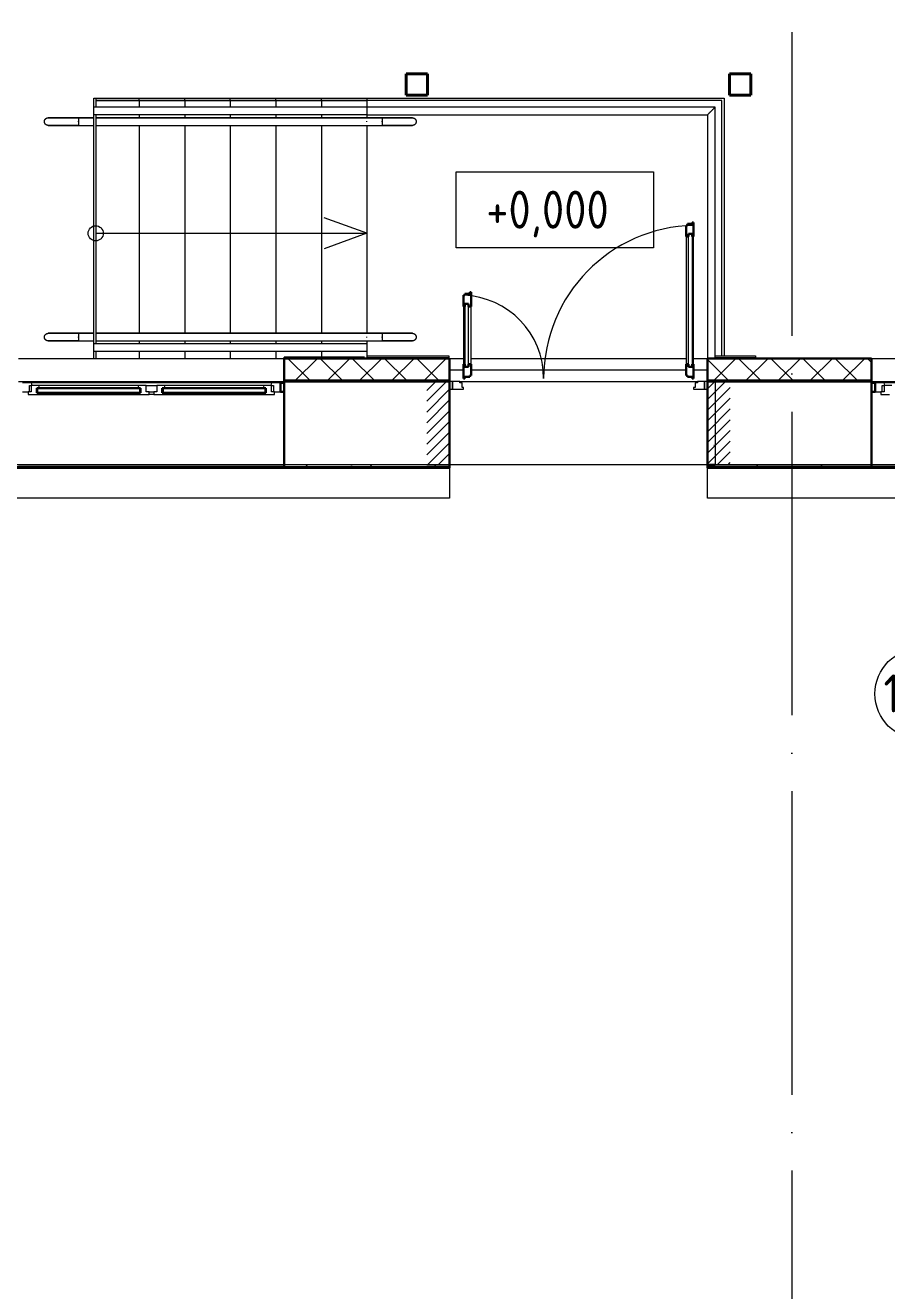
# Model space of a CAD drawing. Header units: millimetres. Extents: x -88595 to 880822, y -1054509 to -148035.
# Drawn here: x 154212 to 159889, y -241293 to -232955 of the extents above; entities that cross this region are included whole.
import ezdxf

# ---------------------------------------------------------------- set-up
doc = ezdxf.new("R2010")
doc.units = ezdxf.units.MM
doc.linetypes.add('ADSK_Линия сетки', pattern=[25, 20, -2.5, 0, -2.5])
doc.linetypes.add('ADSK_Штриховая_ш2 п1_5', pattern=[4.5, 3, -1.5])
for name, color, linetype, lineweight in [('_ Окна', 7, 'Continuous', 30), ('Аннотация', 7, 'Continuous', 20), ('Двери', 7, 'Continuous', 9), ('Лестницы', 7, 'Continuous', 9), ('Марки помещений', 7, 'Continuous', 20), ('Несущие колонны', 7, 'Continuous', 18), ('Оборудование', 7, 'Continuous', 18), ('Ограждение', 7, 'Continuous', 9), ('Окна', 7, 'Continuous', 9), ('Оси', 7, 'Continuous', 9), ('Отметки', 7, 'Continuous', 9), ('Стены внутренние', 7, 'Continuous', 18), ('Стены наружные', 7, 'Continuous', 18), ('Стены штриховка', 7, 'Continuous', 9), ('Узлы', 7, 'Continuous', 18)]:
    doc.layers.add(name, color=color, linetype=linetype, lineweight=lineweight)
doc.layers.add('Двери открывание', color=7, linetype='Continuous', lineweight=9, true_color=0xc0c0c0)
doc.styles.add('GOST Common_3', font='GOST_Common.ttf', dxfattribs={"width": 0.9, "height": 2.5})

# ---------------------------------------------------------------- blocks, each defined once
blk = doc.blocks.new('1 этаж')
at = {"layer": 'Двери', "lineweight": 18, "true_color": 0xff0000}
h = blk.add_hatch(dxfattribs=at)
h.set_pattern_fill('FP_2', color=1, style=0, pattern_type=2)
h.set_pattern_definition([(45, (193862.71, 692737.605), (-35.3553, 35.3553), [])])
h.paths.add_polyline_path([(194915, 692462.6), (194987.7, 692462.6), (194987.7, 693012.6), (194837.7, 693012.6), (194837.7, 692462.6)])
h.paths.add_polyline_path([(193137.7, 692462.6), (193137.7, 693012.6), (192987.7, 693012.6), (192987.7, 692462.6)])
at = {"layer": '_ Окна', "lineweight": 18}
for p, q in [((190382.2, 693002.6), (190322.7, 693002.6)), ((190322.7, 692944.6), (190360.7, 692944.6)), ((190380.7, 692944.6), (190360.7, 692944.6)), ((190360.7, 692944.6), (190360.7, 692927.6)), ((190368.7, 692944.6), (190368.7, 692985.6)), ((190368.7, 692985.6), (190380.7, 692985.6)), ((190380.7, 692985.6), (190380.7, 692944.6)), ((190431.2, 692985.6), (190380.7, 692985.6)), ((190386.7, 692985.6), (190382.2, 693002.6)), ((190417.7, 692936.6), (190417.7, 692968.6)), ((190417.7, 692968.6), (190435.7, 692968.6)), ((190435.7, 692936.6), (190417.7, 692936.6)), ((190435.7, 692968.6), (190431.2, 692985.6)), ((190433.3, 692927.6), (190435.7, 692936.6)), ((191087.3, 692985.6), (191082.7, 692968.6)), ((191082.7, 692968.6), (191100.7, 692968.6)), ((191100.7, 692936.6), (191082.7, 692936.6)), ((191082.7, 692936.6), (191085.1, 692927.6)), ((191137.7, 692985.6), (191087.3, 692985.6)), ((191100.7, 692968.6), (191100.7, 692936.6)), ((191137.7, 692944.6), (191137.7, 692985.6)), ((191157.7, 692944.6), (191137.7, 692944.6)), ((191157.7, 692927.6), (191157.7, 692944.6)), ((191207.7, 692944.6), (191187.7, 692944.6)), ((191187.7, 692944.6), (191187.7, 692927.6)), ((191207.7, 692985.6), (191207.7, 692944.6)), ((191258.2, 692985.6), (191207.7, 692985.6)), ((191244.7, 692936.6), (191244.7, 692968.6)), ((191244.7, 692968.6), (191262.7, 692968.6)), ((191262.7, 692936.6), (191244.7, 692936.6)), ((191262.7, 692968.6), (191258.2, 692985.6)), ((191260.3, 692927.6), (191262.7, 692936.6)), ((191914.3, 692985.6), (191909.7, 692968.6)), ((191909.7, 692968.6), (191927.7, 692968.6)), ((191927.7, 692936.6), (191909.7, 692936.6)), ((191909.7, 692936.6), (191912.1, 692927.6)), ((191964.7, 692985.6), (191914.3, 692985.6)), ((191927.7, 692968.6), (191927.7, 692936.6)), ((191963.3, 693002.6), (191958.7, 692985.6)), ((192022.7, 693002.6), (191963.3, 693002.6)), ((191964.7, 692944.6), (191964.7, 692985.6)), ((191964.7, 692985.6), (191976.7, 692985.6)), ((191984.7, 692944.6), (191964.7, 692944.6)), ((191976.7, 692985.6), (191976.7, 692944.6)), ((191984.7, 692927.6), (191984.7, 692944.6)), ((191984.7, 692944.6), (192022.7, 692944.6)), ((192022.7, 692944.6), (192022.7, 693002.6)), ((196002.2, 693002.6), (195942.7, 693002.6)), ((195942.7, 693002.6), (195942.7, 692944.6)), ((195942.7, 692944.6), (195980.7, 692944.6)), ((196000.7, 692944.6), (195980.7, 692944.6)), ((195980.7, 692944.6), (195980.7, 692927.6)), ((195988.7, 692944.6), (195988.7, 692985.6)), ((195988.7, 692985.6), (196000.7, 692985.6)), ((196000.7, 692985.6), (196000.7, 692944.6)), ((196051.2, 692985.6), (196000.7, 692985.6)), ((196006.7, 692985.6), (196002.2, 693002.6)), ((190360.7, 692927.6), (190416.7, 692927.6)), ((190416.7, 692927.6), (190417.7, 692928.6)), ((190417.7, 692928.6), (190418.7, 692927.6)), ((190418.7, 692927.6), (190433.3, 692927.6)), ((191085.1, 692927.6), (191099.7, 692927.6)), ((191099.7, 692927.6), (191100.7, 692928.6)), ((191100.7, 692928.6), (191101.7, 692927.6)), ((191101.7, 692927.6), (191157.7, 692927.6)), ((191187.7, 692927.6), (191243.7, 692927.6)), ((191243.7, 692927.6), (191244.7, 692928.6)), ((191244.7, 692928.6), (191245.7, 692927.6)), ((191245.7, 692927.6), (191260.3, 692927.6)), ((191912.1, 692927.6), (191926.7, 692927.6)), ((191926.7, 692927.6), (191927.7, 692928.6)), ((191927.7, 692928.6), (191928.7, 692927.6)), ((191928.7, 692927.6), (191984.7, 692927.6)), ((195980.7, 692927.6), (196036.7, 692927.6))]:
    blk.add_line(p, q, dxfattribs=at)
at = {"layer": '_ Окна'}
for p, q in [((190420.7, 692968.6), (190417.7, 692968.6)), ((190417.7, 692968.6), (190417.7, 692936.6)), ((190417.7, 692936.6), (190420.7, 692936.6)), ((191097.7, 692968.6), (190420.7, 692968.6)), ((190420.7, 692968.6), (190420.7, 692936.6)), ((190420.7, 692936.6), (190420.7, 692968.6)), ((190420.7, 692936.6), (191097.7, 692936.6)), ((191097.7, 692936.6), (191097.7, 692968.6)), ((191097.7, 692968.6), (191097.7, 692936.6)), ((191100.7, 692968.6), (191097.7, 692968.6)), ((191097.7, 692936.6), (191100.7, 692936.6)), ((191100.7, 692936.6), (191100.7, 692968.6)), ((191247.7, 692968.6), (191244.7, 692968.6)), ((191244.7, 692968.6), (191244.7, 692936.6)), ((191244.7, 692936.6), (191247.7, 692936.6)), ((191924.7, 692968.6), (191247.7, 692968.6)), ((191247.7, 692968.6), (191247.7, 692936.6)), ((191247.7, 692936.6), (191247.7, 692968.6)), ((191247.7, 692936.6), (191924.7, 692936.6)), ((191924.7, 692936.6), (191924.7, 692968.6)), ((191924.7, 692968.6), (191924.7, 692936.6)), ((191927.7, 692968.6), (191924.7, 692968.6)), ((191924.7, 692936.6), (191927.7, 692936.6)), ((191927.7, 692936.6), (191927.7, 692968.6)), ((192047.7, 693002.6), (192022.7, 693002.6)), ((192022.7, 693002.6), (192022.7, 692944.6)), ((192022.7, 692944.6), (192047.7, 692944.6)), ((195942.7, 693002.6), (195917.7, 693002.6)), ((195917.7, 692944.6), (195942.7, 692944.6)), ((195942.7, 692944.6), (195942.7, 693002.6))]:
    blk.add_line(p, q, dxfattribs=at)
at = {"layer": 'Аннотация', "lineweight": 20}
for p, q in [((193180.6, 693892.7), (193180.6, 694392.7)), ((193180.6, 694392.7), (194480.6, 694392.7)), ((194480.6, 694392.7), (194480.6, 693892.7)), ((192592.7, 693988.6), (192310.8, 694091.2)), ((192592.7, 693988.6), (192310.8, 693886)), ((194480.6, 693892.7), (193180.6, 693892.7))]:
    blk.add_line(p, q, dxfattribs=at)
blk.add_circle((190805.7, 693988.6), 50, dxfattribs=at)
at = {"layer": 'Двери', "lineweight": 30}
for p, q in [((194704.7, 694040.6), (194695.7, 694040.6)), ((194695.7, 694040.6), (194695.7, 693966.6)), ((194736.7, 694050.6), (194704.7, 694050.6)), ((194704.7, 694050.6), (194704.7, 694040.6)), ((194745.7, 694060.6), (194736.7, 694060.6)), ((194736.7, 694060.6), (194736.7, 694050.6)), ((194745.7, 693966.6), (194745.7, 694060.6)), ((194695.7, 693966.6), (194712.7, 693966.6)), ((194712.7, 693966.6), (194712.7, 693984.6)), ((194712.7, 693984.6), (194736.7, 693984.6)), ((194736.7, 693984.6), (194736.7, 693966.6)), ((194736.7, 693966.6), (194745.7, 693966.6)), ((193279.7, 693600.6), (193270.7, 693600.6)), ((193270.7, 693600.6), (193270.7, 693590.6)), ((193279.7, 693506.6), (193279.7, 693600.6)), ((193238.7, 693580.6), (193229.7, 693580.6)), ((193229.7, 693580.6), (193229.7, 693506.6)), ((193270.7, 693590.6), (193238.7, 693590.6)), ((193238.7, 693590.6), (193238.7, 693580.6)), ((193238.7, 693524.6), (193238.7, 693506.6)), ((193262.7, 693524.6), (193238.7, 693524.6)), ((193262.7, 693506.6), (193262.7, 693524.6)), ((193238.7, 693506.6), (193229.7, 693506.6)), ((193279.7, 693506.6), (193262.7, 693506.6)), ((193229.7, 693126.6), (193229.7, 693032.6)), ((193238.7, 693126.6), (193229.7, 693126.6)), ((193238.7, 693108.6), (193238.7, 693126.6)), ((193262.7, 693108.6), (193238.7, 693108.6)), ((193262.7, 693126.6), (193262.7, 693108.6)), ((193279.7, 693126.6), (193262.7, 693126.6)), ((193279.7, 693052.6), (193279.7, 693126.6)), ((194695.7, 693126.6), (194695.7, 693052.6)), ((194695.7, 693126.6), (194712.7, 693126.6)), ((194712.7, 693126.6), (194712.7, 693108.6)), ((194712.7, 693108.6), (194736.7, 693108.6)), ((194736.7, 693126.6), (194745.7, 693126.6)), ((194736.7, 693108.6), (194736.7, 693126.6)), ((194745.7, 693032.6), (194745.7, 693126.6)), ((193229.7, 693032.6), (193238.7, 693032.6)), ((193238.7, 693032.6), (193238.7, 693042.6)), ((193238.7, 693042.6), (193270.7, 693042.6)), ((193270.7, 693042.6), (193270.7, 693052.6)), ((193270.7, 693052.6), (193279.7, 693052.6)), ((194695.7, 693052.6), (194704.7, 693052.6)), ((194704.7, 693052.6), (194704.7, 693042.6)), ((194704.7, 693042.6), (194736.7, 693042.6)), ((194736.7, 693042.6), (194736.7, 693032.6)), ((194736.7, 693032.6), (194745.7, 693032.6))]:
    blk.add_line(p, q, dxfattribs=at)
at = {"layer": 'Двери'}
for p, q in [((194695.7, 693966.6), (194695.7, 693126.6)), ((194712.7, 693108.6), (194712.7, 693984.6)), ((194712.7, 693984.6), (194736.7, 693984.6)), ((194736.7, 693984.6), (194736.7, 693108.6)), ((194745.7, 693126.6), (194745.7, 693966.6)), ((193238.7, 693524.6), (193238.7, 693108.6)), ((193262.7, 693524.6), (193238.7, 693524.6)), ((193262.7, 693108.6), (193262.7, 693524.6)), ((193229.7, 693506.6), (193229.7, 693126.6)), ((193279.7, 693126.6), (193279.7, 693506.6)), ((193238.7, 693108.6), (193262.7, 693108.6)), ((194736.7, 693108.6), (194712.7, 693108.6)), ((193137.7, 693012.6), (193137.7, 692962.6)), ((193157.7, 693012.6), (193137.7, 693012.6)), ((193137.7, 692962.6), (193157.7, 692962.6)), ((193157.7, 692962.6), (193157.7, 693012.6)), ((193204.7, 693012.6), (193157.7, 693012.6)), ((193157.7, 693012.6), (193157.7, 692962.6)), ((193157.7, 692962.6), (193229.7, 692962.6)), ((193204.7, 693003.6), (193204.7, 693012.6)), ((193219.7, 693003.6), (193204.7, 693003.6)), ((193219.7, 692971.6), (193219.7, 693003.6)), ((193229.7, 692971.6), (193219.7, 692971.6)), ((193229.7, 692962.6), (193229.7, 692971.6)), ((194755.7, 692971.6), (194745.7, 692971.6)), ((194745.7, 692971.6), (194745.7, 692962.6)), ((194745.7, 692962.6), (194817.7, 692962.6)), ((194770.7, 693003.6), (194755.7, 693003.6)), ((194755.7, 693003.6), (194755.7, 692971.6)), ((194770.7, 693012.6), (194770.7, 693003.6)), ((194817.7, 693012.6), (194770.7, 693012.6)), ((194837.7, 693012.6), (194817.7, 693012.6)), ((194817.7, 693012.6), (194817.7, 692962.6)), ((194817.7, 692962.6), (194817.7, 693012.6)), ((194817.7, 692962.6), (194837.7, 692962.6)), ((194837.7, 692962.6), (194837.7, 693012.6))]:
    blk.add_line(p, q, dxfattribs=at)
at = {"layer": 'Двери', "linetype": 'ADSK_Штриховая_ш2 п1_5'}
for p, q in [((193137.7, 693012.6), (192987.7, 693012.6)), ((193137.7, 692462.6), (193137.7, 693012.6)), ((194987.7, 693012.6), (194837.7, 693012.6)), ((194837.7, 693012.6), (194837.7, 692462.6)), ((192987.7, 692462.6), (193137.7, 692462.6)), ((194837.7, 692462.6), (194987.7, 692462.6))]:
    blk.add_line(p, q, dxfattribs=at)
at = {"layer": 'Двери открывание'}
for centre, radius, start, end in [((194765.7, 693032.6), 1008, 91.1369, 180), ((193209.7, 693032.6), 548, 0, 87.90845)]:
    blk.add_arc(centre, radius, start, end, dxfattribs=at)
at = {"layer": 'Лестницы'}
for p, q in [((190805.7, 694864.6), (191092.7, 694864.6)), ((191092.7, 694864.6), (191392.7, 694864.6)), ((191092.7, 694864.6), (191092.7, 694819.6)), ((191092.7, 694864.6), (191092.7, 694819.6)), ((191392.7, 694864.6), (191692.7, 694864.6)), ((191392.7, 694864.6), (191392.7, 694819.6)), ((191392.7, 694864.6), (191392.7, 694819.6)), ((191692.7, 694864.6), (191992.7, 694864.6)), ((191692.7, 694864.6), (191692.7, 694819.6)), ((191692.7, 694864.6), (191692.7, 694819.6)), ((191992.7, 694864.6), (192292.7, 694864.6)), ((191992.7, 694864.6), (191992.7, 694819.6)), ((191992.7, 694864.6), (191992.7, 694819.6)), ((192292.7, 694864.6), (192592.7, 694864.6)), ((192292.7, 694864.6), (192292.7, 694819.6)), ((192292.7, 694864.6), (192292.7, 694819.6)), ((194932.7, 694864.6), (192592.7, 694864.6)), ((192592.7, 694864.6), (192592.7, 694819.6)), ((192592.7, 694864.6), (192592.7, 694819.6)), ((194932.7, 693182.1), (194932.7, 694864.6)), ((191092.7, 694769.6), (191092.7, 694749.8)), ((191092.7, 694769.6), (191092.7, 694749.8)), ((191392.7, 694769.6), (191392.7, 694749.8)), ((191392.7, 694769.6), (191392.7, 694749.8)), ((191692.7, 694769.6), (191692.7, 694749.8)), ((191692.7, 694769.6), (191692.7, 694749.8)), ((191992.7, 694769.6), (191992.7, 694749.8)), ((191992.7, 694769.6), (191992.7, 694749.8)), ((192292.7, 694769.6), (192292.7, 694749.8)), ((192292.7, 694769.6), (192292.7, 694749.8)), ((192592.7, 694769.6), (192592.7, 694749.8)), ((192592.7, 694769.6), (192592.7, 694749.8)), ((191092.7, 694699.6), (191092.7, 693329.6)), ((191092.7, 694699.6), (191092.7, 693329.6)), ((191392.7, 694699.6), (191392.7, 693329.6)), ((191392.7, 694699.6), (191392.7, 693329.6)), ((191692.7, 694699.6), (191692.7, 693329.6)), ((191692.7, 694699.6), (191692.7, 693329.6)), ((191992.7, 694699.6), (191992.7, 693329.6)), ((191992.7, 694699.6), (191992.7, 693329.6)), ((192292.7, 694699.6), (192292.7, 693329.6)), ((192292.7, 694699.6), (192292.7, 693329.6)), ((192592.7, 694699.6), (192592.7, 693329.6)), ((192592.7, 694699.6), (192592.7, 693329.6)), ((191092.7, 693279.6), (191092.7, 693259.6)), ((191092.7, 693279.6), (191092.7, 693259.6)), ((191392.7, 693279.6), (191392.7, 693259.6)), ((191392.7, 693279.6), (191392.7, 693259.6)), ((191692.7, 693279.6), (191692.7, 693259.6)), ((191692.7, 693279.6), (191692.7, 693259.6)), ((191992.7, 693279.6), (191992.7, 693259.6)), ((191992.7, 693279.6), (191992.7, 693259.6)), ((192292.7, 693279.6), (192292.7, 693259.6)), ((192292.7, 693279.6), (192292.7, 693259.6)), ((192592.7, 693279.6), (192592.7, 693259.6)), ((192592.7, 693279.6), (192592.7, 693259.6)), ((191092.7, 693209.6), (191092.7, 693164.6)), ((191092.7, 693209.6), (191092.7, 693164.6)), ((191392.7, 693209.6), (191392.7, 693164.6)), ((191392.7, 693209.6), (191392.7, 693164.6)), ((191692.7, 693209.6), (191692.7, 693164.6)), ((191692.7, 693209.6), (191692.7, 693164.6)), ((191992.7, 693209.6), (191992.7, 693164.6)), ((191992.7, 693209.6), (191992.7, 693164.6)), ((192292.7, 693209.6), (192292.7, 693169.6)), ((192292.7, 693209.6), (192292.7, 693169.6)), ((192592.7, 693209.6), (192592.7, 693182.1)), ((192592.7, 693209.6), (192592.7, 693182.1)), ((192592.7, 693167.1), (192592.7, 693164.6)), ((192592.7, 693167.1), (192592.7, 693164.6)), ((194932.7, 693164.4), (194932.7, 693167.1)), ((193137.7, 693088.6), (193229.7, 693088.6)), ((193279.7, 693088.6), (194695.7, 693088.6)), ((194745.7, 693088.6), (194837.7, 693088.6))]:
    blk.add_line(p, q, dxfattribs=at)
at = {"layer": 'Марки помещений'}
blk.add_circle((196240.9, 690954.3), 300, dxfattribs=at)
at = {"layer": 'Несущие колонны', "lineweight": 40}
for p, q in [((192852.7, 694899.6), (192852.7, 695039.6)), ((192852.7, 695039.6), (192992.7, 695039.6)), ((192992.7, 695039.6), (192852.7, 695039.6)), ((192852.7, 695039.6), (192852.7, 694899.6)), ((192992.7, 695039.6), (192992.7, 694899.6)), ((192992.7, 694899.6), (192992.7, 695039.6)), ((194982.7, 694899.6), (194982.7, 695039.6)), ((194982.7, 695039.6), (195122.7, 695039.6)), ((195122.7, 695039.6), (194982.7, 695039.6)), ((194982.7, 695039.6), (194982.7, 694899.6)), ((195122.7, 695039.6), (195122.7, 694899.6)), ((195122.7, 694899.6), (195122.7, 695039.6)), ((192992.7, 694899.6), (192852.7, 694899.6)), ((192852.7, 694899.6), (192992.7, 694899.6)), ((195122.7, 694899.6), (194982.7, 694899.6)), ((194982.7, 694899.6), (195122.7, 694899.6))]:
    blk.add_line(p, q, dxfattribs=at)
at = {"layer": 'Ограждение'}
for p, q in [((190792.7, 694769.6), (190792.7, 694819.6)), ((192592.7, 694819.6), (190792.7, 694819.6)), ((192592.7, 694769.6), (190792.7, 694769.6)), ((192592.7, 694819.6), (192592.7, 694769.6)), ((194887.7, 694819.6), (192592.7, 694819.6)), ((192592.7, 694796.9), (192592.7, 694792.3)), ((192592.7, 694769.6), (194837.7, 694769.6)), ((194837.7, 694769.6), (194837.7, 693164.6)), ((194887.7, 693164.6), (194887.7, 694819.6)), ((190792.7, 694749.6), (190692.7, 694749.6)), ((190692.7, 694749.6), (190692.7, 694699.6)), ((190692.7, 694749.6), (190792.7, 694749.6)), ((190692.7, 694726.9), (190692.7, 694722.3)), ((190692.7, 694724.6), (190692.7, 694726.9)), ((190692.7, 694722.3), (190692.7, 694724.6)), ((190692.7, 694699.6), (190792.7, 694699.6)), ((190692.7, 694699.6), (190792.7, 694699.6)), ((192599.3, 694749.6), (190805.7, 694749.6)), ((190805.7, 694749.6), (192592.7, 694749.6)), ((190805.7, 694699.6), (192599.3, 694699.6)), ((190805.7, 694699.6), (192592.7, 694699.6)), ((192592.7, 694749.6), (192692.7, 694749.6)), ((192592.7, 694699.6), (192692.7, 694699.6)), ((192692.7, 694749.6), (192599.3, 694749.6)), ((192599.3, 694699.6), (192692.7, 694699.6)), ((192692.7, 694749.6), (192692.7, 694699.6)), ((192692.7, 694722.3), (192692.7, 694726.9)), ((192692.7, 694726.9), (192692.7, 694724.6)), ((192692.7, 694724.6), (192692.7, 694722.3)), ((190792.7, 693329.6), (190692.7, 693329.6)), ((190692.7, 693329.6), (190692.7, 693279.6)), ((190692.7, 693329.6), (190792.7, 693329.6)), ((190692.7, 693306.9), (190692.7, 693302.3)), ((190692.7, 693304.6), (190692.7, 693306.9)), ((190692.7, 693302.3), (190692.7, 693304.6)), ((190692.7, 693279.6), (190792.7, 693279.6)), ((190692.7, 693279.6), (190792.7, 693279.6)), ((192599.3, 693329.6), (190805.7, 693329.6)), ((190805.7, 693329.6), (192592.7, 693329.6)), ((190805.7, 693279.6), (192599.3, 693279.6)), ((190805.7, 693279.6), (192592.7, 693279.6)), ((192592.7, 693329.6), (192692.7, 693329.6)), ((192592.7, 693279.6), (192692.7, 693279.6)), ((192692.7, 693329.6), (192599.3, 693329.6)), ((192599.3, 693279.6), (192692.7, 693279.6)), ((192692.7, 693329.6), (192692.7, 693279.6)), ((192692.7, 693302.3), (192692.7, 693306.9)), ((192692.7, 693306.9), (192692.7, 693304.6)), ((192692.7, 693304.6), (192692.7, 693302.3)), ((190792.7, 693209.6), (190792.7, 693259.6)), ((192592.7, 693259.6), (190792.7, 693259.6)), ((192592.7, 693209.6), (190792.7, 693209.6)), ((192592.7, 693259.6), (192592.7, 693209.6)), ((190297.7, 692462.6), (192047.7, 692462.6)), ((193137.7, 692442.6), (193137.7, 692242.6)), ((194837.7, 692242.6), (194837.7, 692442.6)), ((195917.7, 692462.6), (197667.7, 692462.6)), ((193137.7, 692242.6), (189607.7, 692242.6)), ((203567.7, 692242.6), (194837.7, 692242.6))]:
    blk.add_line(p, q, dxfattribs=at)
at = {"layer": 'Ограждение', "flags": 128}
for points in [[(190467.7, 694724.6), (190467.7, 694725.6), (190467.8, 694726.6), (190467.9, 694727.6), (190468, 694728.6), (190468.2, 694729.6), (190468.4, 694730.5), (190468.7, 694731.5), (190469, 694732.5), (190469.3, 694733.4), (190469.7, 694734.3), (190470.1, 694735.3), (190470.5, 694736.1), (190471, 694737), (190471.5, 694737.9), (190472.1, 694738.7), (190472.7, 694739.5), (190473.3, 694740.3), (190473.9, 694741.1), (190474.6, 694741.8), (190475.3, 694742.5), (190476, 694743.2), (190476.8, 694743.9), (190477.6, 694744.5), (190478.4, 694745.1), (190479.2, 694745.6), (190480.1, 694746.2), (190480.9, 694746.7), (190481.8, 694747.1), (190482.7, 694747.5), (190483.7, 694747.9), (190484.6, 694748.2), (190485.5, 694748.6), (190486.5, 694748.8), (190487.5, 694749.1), (190488.5, 694749.2), (190489.5, 694749.4), (190490.4, 694749.5), (190491.4, 694749.6), (190492.4, 694749.6), (190492.7, 694749.6)], [(190492.7, 694699.6), (190491.7, 694699.6), (190490.7, 694699.7), (190489.7, 694699.8), (190488.7, 694699.9), (190487.7, 694700.1), (190486.8, 694700.3), (190485.8, 694700.6), (190484.8, 694700.9), (190483.9, 694701.2), (190483, 694701.6), (190482.1, 694702), (190481.2, 694702.4), (190480.3, 694702.9), (190479.4, 694703.4), (190478.6, 694704), (190477.8, 694704.6), (190477, 694705.2), (190476.2, 694705.8), (190475.5, 694706.5), (190474.8, 694707.2), (190474.1, 694707.9), (190473.4, 694708.7), (190472.8, 694709.5), (190472.2, 694710.3), (190471.7, 694711.1), (190471.2, 694711.9), (190470.7, 694712.8), (190470.2, 694713.7), (190469.8, 694714.6), (190469.4, 694715.5), (190469.1, 694716.5), (190468.8, 694717.4), (190468.5, 694718.4), (190468.3, 694719.4), (190468.1, 694720.4), (190467.9, 694721.3), (190467.8, 694722.3), (190467.7, 694723.3), (190467.7, 694724.3), (190467.7, 694724.6)], [(190692.7, 694749.6), (190684.7, 694749.6), (190676.7, 694749.6), (190668.8, 694749.6), (190660.8, 694749.6), (190653, 694749.6), (190645.2, 694749.6), (190637.4, 694749.6), (190629.8, 694749.6), (190622.3, 694749.6), (190614.8, 694749.6), (190607.5, 694749.6), (190600.4, 694749.6), (190593.3, 694749.6), (190586.5, 694749.6), (190579.8, 694749.6), (190573.3, 694749.6), (190567, 694749.6), (190560.8, 694749.6), (190554.9, 694749.6), (190549.2, 694749.6), (190543.8, 694749.6), (190538.6, 694749.6), (190533.6, 694749.6), (190528.9, 694749.6), (190524.4, 694749.6), (190520.2, 694749.6), (190516.3, 694749.6), (190512.7, 694749.6), (190509.4, 694749.6), (190506.3, 694749.6), (190503.6, 694749.6), (190501.1, 694749.6), (190499, 694749.6), (190497.1, 694749.6), (190495.6, 694749.6), (190494.4, 694749.6), (190493.5, 694749.6), (190493, 694749.6), (190492.7, 694749.6), (190492.7, 694749.6)], [(190492.7, 694749.6), (190492.9, 694749.6), (190493.4, 694749.6), (190494.1, 694749.6), (190495.3, 694749.6), (190496.7, 694749.6), (190498.4, 694749.6), (190500.5, 694749.6), (190502.9, 694749.6), (190505.5, 694749.6), (190508.5, 694749.6), (190511.8, 694749.6), (190515.3, 694749.6), (190519.1, 694749.6), (190523.3, 694749.6), (190527.6, 694749.6), (190532.3, 694749.6), (190537.2, 694749.6), (190542.4, 694749.6), (190547.7, 694749.6), (190553.4, 694749.6), (190559.2, 694749.6), (190565.3, 694749.6), (190571.5, 694749.6), (190578, 694749.6), (190584.7, 694749.6), (190591.5, 694749.6), (190598.4, 694749.6), (190605.6, 694749.6), (190612.8, 694749.6), (190620.2, 694749.6), (190627.8, 694749.6), (190635.4, 694749.6), (190643.1, 694749.6), (190650.9, 694749.6), (190658.7, 694749.6), (190666.6, 694749.6), (190674.6, 694749.6), (190682.6, 694749.6), (190690.6, 694749.6), (190692.7, 694749.6)], [(190692.7, 694699.6), (190684.7, 694699.6), (190676.7, 694699.6), (190668.8, 694699.6), (190660.8, 694699.6), (190653, 694699.6), (190645.2, 694699.6), (190637.4, 694699.6), (190629.8, 694699.6), (190622.3, 694699.6), (190614.8, 694699.6), (190607.5, 694699.6), (190600.4, 694699.6), (190593.3, 694699.6), (190586.5, 694699.6), (190579.8, 694699.6), (190573.3, 694699.6), (190567, 694699.6), (190560.8, 694699.6), (190554.9, 694699.6), (190549.2, 694699.6), (190543.8, 694699.6), (190538.6, 694699.6), (190533.6, 694699.6), (190528.9, 694699.6), (190524.4, 694699.6), (190520.2, 694699.6), (190516.3, 694699.6), (190512.7, 694699.6), (190509.4, 694699.6), (190506.3, 694699.6), (190503.6, 694699.6), (190501.1, 694699.6), (190499, 694699.6), (190497.1, 694699.6), (190495.6, 694699.6), (190494.4, 694699.6), (190493.5, 694699.6), (190493, 694699.6), (190492.7, 694699.6), (190492.7, 694699.6)], [(190492.7, 694699.6), (190492.9, 694699.6), (190493.4, 694699.6), (190494.1, 694699.6), (190495.3, 694699.6), (190496.7, 694699.6), (190498.4, 694699.6), (190500.5, 694699.6), (190502.9, 694699.6), (190505.5, 694699.6), (190508.5, 694699.6), (190511.8, 694699.6), (190515.3, 694699.6), (190519.1, 694699.6), (190523.3, 694699.6), (190527.6, 694699.6), (190532.3, 694699.6), (190537.2, 694699.6), (190542.4, 694699.6), (190547.7, 694699.6), (190553.4, 694699.6), (190559.2, 694699.6), (190565.3, 694699.6), (190571.5, 694699.6), (190578, 694699.6), (190584.7, 694699.6), (190591.5, 694699.6), (190598.4, 694699.6), (190605.6, 694699.6), (190612.8, 694699.6), (190620.2, 694699.6), (190627.8, 694699.6), (190635.4, 694699.6), (190643.1, 694699.6), (190650.9, 694699.6), (190658.7, 694699.6), (190666.6, 694699.6), (190674.6, 694699.6), (190682.6, 694699.6), (190690.6, 694699.6), (190692.7, 694699.6)], [(192692.7, 694749.6), (192700.7, 694749.6), (192708.7, 694749.6), (192716.7, 694749.6), (192724.6, 694749.6), (192732.4, 694749.6), (192740.3, 694749.6), (192748, 694749.6), (192755.6, 694749.6), (192763.2, 694749.6), (192770.6, 694749.6), (192777.9, 694749.6), (192785.1, 694749.6), (192792.1, 694749.6), (192798.9, 694749.6), (192805.6, 694749.6), (192812.2, 694749.6), (192818.5, 694749.6), (192824.6, 694749.6), (192830.5, 694749.6), (192836.2, 694749.6), (192841.6, 694749.6), (192846.9, 694749.6), (192851.8, 694749.6), (192856.5, 694749.6), (192861, 694749.6), (192865.2, 694749.6), (192869.1, 694749.6), (192872.7, 694749.6), (192876.1, 694749.6), (192879.1, 694749.6), (192881.9, 694749.6), (192884.3, 694749.6), (192886.5, 694749.6), (192888.3, 694749.6), (192889.8, 694749.6), (192891, 694749.6), (192891.9, 694749.6), (192892.5, 694749.6), (192892.7, 694749.6), (192892.7, 694749.6)], [(192892.7, 694749.6), (192892.6, 694749.6), (192892.1, 694749.6), (192891.3, 694749.6), (192890.2, 694749.6), (192888.7, 694749.6), (192887, 694749.6), (192884.9, 694749.6), (192882.6, 694749.6), (192879.9, 694749.6), (192876.9, 694749.6), (192873.7, 694749.6), (192870.1, 694749.6), (192866.3, 694749.6), (192862.2, 694749.6), (192857.8, 694749.6), (192853.1, 694749.6), (192848.2, 694749.6), (192843.1, 694749.6), (192837.7, 694749.6), (192832.1, 694749.6), (192826.2, 694749.6), (192820.1, 694749.6), (192813.9, 694749.6), (192807.4, 694749.6), (192800.8, 694749.6), (192794, 694749.6), (192787, 694749.6), (192779.8, 694749.6), (192772.6, 694749.6), (192765.2, 694749.6), (192757.7, 694749.6), (192750.1, 694749.6), (192742.3, 694749.6), (192734.6, 694749.6), (192726.7, 694749.6), (192718.8, 694749.6), (192710.8, 694749.6), (192702.9, 694749.6), (192694.9, 694749.6), (192692.7, 694749.6)], [(192692.7, 694699.6), (192700.7, 694699.6), (192708.7, 694699.6), (192716.7, 694699.6), (192724.6, 694699.6), (192732.4, 694699.6), (192740.3, 694699.6), (192748, 694699.6), (192755.6, 694699.6), (192763.2, 694699.6), (192770.6, 694699.6), (192777.9, 694699.6), (192785.1, 694699.6), (192792.1, 694699.6), (192798.9, 694699.6), (192805.6, 694699.6), (192812.2, 694699.6), (192818.5, 694699.6), (192824.6, 694699.6), (192830.5, 694699.6), (192836.2, 694699.6), (192841.6, 694699.6), (192846.9, 694699.6), (192851.8, 694699.6), (192856.5, 694699.6), (192861, 694699.6), (192865.2, 694699.6), (192869.1, 694699.6), (192872.7, 694699.6), (192876.1, 694699.6), (192879.1, 694699.6), (192881.9, 694699.6), (192884.3, 694699.6), (192886.5, 694699.6), (192888.3, 694699.6), (192889.8, 694699.6), (192891, 694699.6), (192891.9, 694699.6), (192892.5, 694699.6), (192892.7, 694699.6), (192892.7, 694699.6)], [(192892.7, 694699.6), (192892.6, 694699.6), (192892.1, 694699.6), (192891.3, 694699.6), (192890.2, 694699.6), (192888.7, 694699.6), (192887, 694699.6), (192884.9, 694699.6), (192882.6, 694699.6), (192879.9, 694699.6), (192876.9, 694699.6), (192873.7, 694699.6), (192870.1, 694699.6), (192866.3, 694699.6), (192862.2, 694699.6), (192857.8, 694699.6), (192853.1, 694699.6), (192848.2, 694699.6), (192843.1, 694699.6), (192837.7, 694699.6), (192832.1, 694699.6), (192826.2, 694699.6), (192820.1, 694699.6), (192813.9, 694699.6), (192807.4, 694699.6), (192800.8, 694699.6), (192794, 694699.6), (192787, 694699.6), (192779.8, 694699.6), (192772.6, 694699.6), (192765.2, 694699.6), (192757.7, 694699.6), (192750.1, 694699.6), (192742.3, 694699.6), (192734.6, 694699.6), (192726.7, 694699.6), (192718.8, 694699.6), (192710.8, 694699.6), (192702.9, 694699.6), (192694.9, 694699.6), (192692.7, 694699.6)], [(192892.7, 694749.6), (192893.7, 694749.6), (192894.7, 694749.5), (192895.7, 694749.4), (192896.7, 694749.3), (192897.7, 694749.1), (192898.7, 694748.9), (192899.6, 694748.6), (192900.6, 694748.3), (192901.5, 694748), (192902.4, 694747.6), (192903.4, 694747.2), (192904.3, 694746.8), (192905.1, 694746.3), (192906, 694745.8), (192906.8, 694745.2), (192907.6, 694744.7), (192908.4, 694744), (192909.2, 694743.4), (192909.9, 694742.7), (192910.6, 694742), (192911.3, 694741.3), (192912, 694740.5), (192912.6, 694739.8), (192913.2, 694738.9), (192913.7, 694738.1), (192914.3, 694737.3), (192914.8, 694736.4), (192915.2, 694735.5), (192915.6, 694734.6), (192916, 694733.7), (192916.4, 694732.7), (192916.7, 694731.8), (192916.9, 694730.8), (192917.2, 694729.8), (192917.3, 694728.9), (192917.5, 694727.9), (192917.6, 694726.9), (192917.7, 694725.9), (192917.7, 694724.9), (192917.7, 694724.6)], [(192917.7, 694724.6), (192917.7, 694723.6), (192917.6, 694722.6), (192917.5, 694721.6), (192917.4, 694720.6), (192917.2, 694719.6), (192917, 694718.7), (192916.7, 694717.7), (192916.4, 694716.7), (192916.1, 694715.8), (192915.7, 694714.9), (192915.3, 694714), (192914.9, 694713.1), (192914.4, 694712.2), (192913.9, 694711.3), (192913.3, 694710.5), (192912.8, 694709.7), (192912.2, 694708.9), (192911.5, 694708.1), (192910.8, 694707.4), (192910.1, 694706.7), (192909.4, 694706), (192908.6, 694705.3), (192907.9, 694704.7), (192907, 694704.1), (192906.2, 694703.6), (192905.4, 694703), (192904.5, 694702.6), (192903.6, 694702.1), (192902.7, 694701.7), (192901.8, 694701.3), (192900.8, 694701), (192899.9, 694700.7), (192898.9, 694700.4), (192897.9, 694700.2), (192897, 694700), (192896, 694699.8), (192895, 694699.7), (192894, 694699.6), (192893, 694699.6), (192892.7, 694699.6)], [(190467.7, 693304.6), (190467.7, 693305.6), (190467.8, 693306.6), (190467.9, 693307.6), (190468, 693308.6), (190468.2, 693309.6), (190468.4, 693310.5), (190468.7, 693311.5), (190469, 693312.5), (190469.3, 693313.4), (190469.7, 693314.3), (190470.1, 693315.3), (190470.5, 693316.1), (190471, 693317), (190471.5, 693317.9), (190472.1, 693318.7), (190472.7, 693319.5), (190473.3, 693320.3), (190473.9, 693321.1), (190474.6, 693321.8), (190475.3, 693322.5), (190476, 693323.2), (190476.8, 693323.9), (190477.6, 693324.5), (190478.4, 693325.1), (190479.2, 693325.6), (190480.1, 693326.2), (190480.9, 693326.7), (190481.8, 693327.1), (190482.7, 693327.5), (190483.7, 693327.9), (190484.6, 693328.2), (190485.5, 693328.6), (190486.5, 693328.8), (190487.5, 693329.1), (190488.5, 693329.2), (190489.5, 693329.4), (190490.4, 693329.5), (190491.4, 693329.6), (190492.4, 693329.6), (190492.7, 693329.6)], [(190492.7, 693279.6), (190491.7, 693279.6), (190490.7, 693279.7), (190489.7, 693279.8), (190488.7, 693279.9), (190487.7, 693280.1), (190486.8, 693280.3), (190485.8, 693280.6), (190484.8, 693280.9), (190483.9, 693281.2), (190483, 693281.6), (190482.1, 693282), (190481.2, 693282.4), (190480.3, 693282.9), (190479.4, 693283.4), (190478.6, 693284), (190477.8, 693284.6), (190477, 693285.2), (190476.2, 693285.8), (190475.5, 693286.5), (190474.8, 693287.2), (190474.1, 693287.9), (190473.4, 693288.7), (190472.8, 693289.5), (190472.2, 693290.3), (190471.7, 693291.1), (190471.2, 693291.9), (190470.7, 693292.8), (190470.2, 693293.7), (190469.8, 693294.6), (190469.4, 693295.5), (190469.1, 693296.5), (190468.8, 693297.4), (190468.5, 693298.4), (190468.3, 693299.4), (190468.1, 693300.4), (190467.9, 693301.3), (190467.8, 693302.3), (190467.7, 693303.3), (190467.7, 693304.3), (190467.7, 693304.6)], [(190692.7, 693329.6), (190684.7, 693329.6), (190676.7, 693329.6), (190668.8, 693329.6), (190660.8, 693329.6), (190653, 693329.6), (190645.2, 693329.6), (190637.4, 693329.6), (190629.8, 693329.6), (190622.3, 693329.6), (190614.8, 693329.6), (190607.5, 693329.6), (190600.4, 693329.6), (190593.3, 693329.6), (190586.5, 693329.6), (190579.8, 693329.6), (190573.3, 693329.6), (190567, 693329.6), (190560.8, 693329.6), (190554.9, 693329.6), (190549.2, 693329.6), (190543.8, 693329.6), (190538.6, 693329.6), (190533.6, 693329.6), (190528.9, 693329.6), (190524.4, 693329.6), (190520.2, 693329.6), (190516.3, 693329.6), (190512.7, 693329.6), (190509.4, 693329.6), (190506.3, 693329.6), (190503.6, 693329.6), (190501.1, 693329.6), (190499, 693329.6), (190497.1, 693329.6), (190495.6, 693329.6), (190494.4, 693329.6), (190493.5, 693329.6), (190493, 693329.6), (190492.7, 693329.6), (190492.7, 693329.6)], [(190492.7, 693329.6), (190492.9, 693329.6), (190493.4, 693329.6), (190494.1, 693329.6), (190495.3, 693329.6), (190496.7, 693329.6), (190498.4, 693329.6), (190500.5, 693329.6), (190502.9, 693329.6), (190505.5, 693329.6), (190508.5, 693329.6), (190511.8, 693329.6), (190515.3, 693329.6), (190519.1, 693329.6), (190523.3, 693329.6), (190527.6, 693329.6), (190532.3, 693329.6), (190537.2, 693329.6), (190542.4, 693329.6), (190547.7, 693329.6), (190553.4, 693329.6), (190559.2, 693329.6), (190565.3, 693329.6), (190571.5, 693329.6), (190578, 693329.6), (190584.7, 693329.6), (190591.5, 693329.6), (190598.4, 693329.6), (190605.6, 693329.6), (190612.8, 693329.6), (190620.2, 693329.6), (190627.8, 693329.6), (190635.4, 693329.6), (190643.1, 693329.6), (190650.9, 693329.6), (190658.7, 693329.6), (190666.6, 693329.6), (190674.6, 693329.6), (190682.6, 693329.6), (190690.6, 693329.6), (190692.7, 693329.6)], [(190692.7, 693279.6), (190684.7, 693279.6), (190676.7, 693279.6), (190668.8, 693279.6), (190660.8, 693279.6), (190653, 693279.6), (190645.2, 693279.6), (190637.4, 693279.6), (190629.8, 693279.6), (190622.3, 693279.6), (190614.8, 693279.6), (190607.5, 693279.6), (190600.4, 693279.6), (190593.3, 693279.6), (190586.5, 693279.6), (190579.8, 693279.6), (190573.3, 693279.6), (190567, 693279.6), (190560.8, 693279.6), (190554.9, 693279.6), (190549.2, 693279.6), (190543.8, 693279.6), (190538.6, 693279.6), (190533.6, 693279.6), (190528.9, 693279.6), (190524.4, 693279.6), (190520.2, 693279.6), (190516.3, 693279.6), (190512.7, 693279.6), (190509.4, 693279.6), (190506.3, 693279.6), (190503.6, 693279.6), (190501.1, 693279.6), (190499, 693279.6), (190497.1, 693279.6), (190495.6, 693279.6), (190494.4, 693279.6), (190493.5, 693279.6), (190493, 693279.6), (190492.7, 693279.6), (190492.7, 693279.6)], [(190492.7, 693279.6), (190492.9, 693279.6), (190493.4, 693279.6), (190494.1, 693279.6), (190495.3, 693279.6), (190496.7, 693279.6), (190498.4, 693279.6), (190500.5, 693279.6), (190502.9, 693279.6), (190505.5, 693279.6), (190508.5, 693279.6), (190511.8, 693279.6), (190515.3, 693279.6), (190519.1, 693279.6), (190523.3, 693279.6), (190527.6, 693279.6), (190532.3, 693279.6), (190537.2, 693279.6), (190542.4, 693279.6), (190547.7, 693279.6), (190553.4, 693279.6), (190559.2, 693279.6), (190565.3, 693279.6), (190571.5, 693279.6), (190578, 693279.6), (190584.7, 693279.6), (190591.5, 693279.6), (190598.4, 693279.6), (190605.6, 693279.6), (190612.8, 693279.6), (190620.2, 693279.6), (190627.8, 693279.6), (190635.4, 693279.6), (190643.1, 693279.6), (190650.9, 693279.6), (190658.7, 693279.6), (190666.6, 693279.6), (190674.6, 693279.6), (190682.6, 693279.6), (190690.6, 693279.6), (190692.7, 693279.6)], [(192692.7, 693329.6), (192700.7, 693329.6), (192708.7, 693329.6), (192716.7, 693329.6), (192724.6, 693329.6), (192732.4, 693329.6), (192740.3, 693329.6), (192748, 693329.6), (192755.6, 693329.6), (192763.2, 693329.6), (192770.6, 693329.6), (192777.9, 693329.6), (192785.1, 693329.6), (192792.1, 693329.6), (192798.9, 693329.6), (192805.6, 693329.6), (192812.2, 693329.6), (192818.5, 693329.6), (192824.6, 693329.6), (192830.5, 693329.6), (192836.2, 693329.6), (192841.6, 693329.6), (192846.9, 693329.6), (192851.8, 693329.6), (192856.5, 693329.6), (192861, 693329.6), (192865.2, 693329.6), (192869.1, 693329.6), (192872.7, 693329.6), (192876.1, 693329.6), (192879.1, 693329.6), (192881.9, 693329.6), (192884.3, 693329.6), (192886.5, 693329.6), (192888.3, 693329.6), (192889.8, 693329.6), (192891, 693329.6), (192891.9, 693329.6), (192892.5, 693329.6), (192892.7, 693329.6), (192892.7, 693329.6)], [(192892.7, 693329.6), (192892.6, 693329.6), (192892.1, 693329.6), (192891.3, 693329.6), (192890.2, 693329.6), (192888.7, 693329.6), (192887, 693329.6), (192884.9, 693329.6), (192882.6, 693329.6), (192879.9, 693329.6), (192876.9, 693329.6), (192873.7, 693329.6), (192870.1, 693329.6), (192866.3, 693329.6), (192862.2, 693329.6), (192857.8, 693329.6), (192853.1, 693329.6), (192848.2, 693329.6), (192843.1, 693329.6), (192837.7, 693329.6), (192832.1, 693329.6), (192826.2, 693329.6), (192820.1, 693329.6), (192813.9, 693329.6), (192807.4, 693329.6), (192800.8, 693329.6), (192794, 693329.6), (192787, 693329.6), (192779.8, 693329.6), (192772.6, 693329.6), (192765.2, 693329.6), (192757.7, 693329.6), (192750.1, 693329.6), (192742.3, 693329.6), (192734.6, 693329.6), (192726.7, 693329.6), (192718.8, 693329.6), (192710.8, 693329.6), (192702.9, 693329.6), (192694.9, 693329.6), (192692.7, 693329.6)], [(192692.7, 693279.6), (192700.7, 693279.6), (192708.7, 693279.6), (192716.7, 693279.6), (192724.6, 693279.6), (192732.4, 693279.6), (192740.3, 693279.6), (192748, 693279.6), (192755.6, 693279.6), (192763.2, 693279.6), (192770.6, 693279.6), (192777.9, 693279.6), (192785.1, 693279.6), (192792.1, 693279.6), (192798.9, 693279.6), (192805.6, 693279.6), (192812.2, 693279.6), (192818.5, 693279.6), (192824.6, 693279.6), (192830.5, 693279.6), (192836.2, 693279.6), (192841.6, 693279.6), (192846.9, 693279.6), (192851.8, 693279.6), (192856.5, 693279.6), (192861, 693279.6), (192865.2, 693279.6), (192869.1, 693279.6), (192872.7, 693279.6), (192876.1, 693279.6), (192879.1, 693279.6), (192881.9, 693279.6), (192884.3, 693279.6), (192886.5, 693279.6), (192888.3, 693279.6), (192889.8, 693279.6), (192891, 693279.6), (192891.9, 693279.6), (192892.5, 693279.6), (192892.7, 693279.6), (192892.7, 693279.6)], [(192892.7, 693279.6), (192892.6, 693279.6), (192892.1, 693279.6), (192891.3, 693279.6), (192890.2, 693279.6), (192888.7, 693279.6), (192887, 693279.6), (192884.9, 693279.6), (192882.6, 693279.6), (192879.9, 693279.6), (192876.9, 693279.6), (192873.7, 693279.6), (192870.1, 693279.6), (192866.3, 693279.6), (192862.2, 693279.6), (192857.8, 693279.6), (192853.1, 693279.6), (192848.2, 693279.6), (192843.1, 693279.6), (192837.7, 693279.6), (192832.1, 693279.6), (192826.2, 693279.6), (192820.1, 693279.6), (192813.9, 693279.6), (192807.4, 693279.6), (192800.8, 693279.6), (192794, 693279.6), (192787, 693279.6), (192779.8, 693279.6), (192772.6, 693279.6), (192765.2, 693279.6), (192757.7, 693279.6), (192750.1, 693279.6), (192742.3, 693279.6), (192734.6, 693279.6), (192726.7, 693279.6), (192718.8, 693279.6), (192710.8, 693279.6), (192702.9, 693279.6), (192694.9, 693279.6), (192692.7, 693279.6)], [(192892.7, 693329.6), (192893.7, 693329.6), (192894.7, 693329.5), (192895.7, 693329.4), (192896.7, 693329.3), (192897.7, 693329.1), (192898.7, 693328.9), (192899.6, 693328.6), (192900.6, 693328.3), (192901.5, 693328), (192902.4, 693327.6), (192903.4, 693327.2), (192904.3, 693326.8), (192905.1, 693326.3), (192906, 693325.8), (192906.8, 693325.2), (192907.6, 693324.7), (192908.4, 693324), (192909.2, 693323.4), (192909.9, 693322.7), (192910.6, 693322), (192911.3, 693321.3), (192912, 693320.5), (192912.6, 693319.8), (192913.2, 693318.9), (192913.7, 693318.1), (192914.3, 693317.3), (192914.8, 693316.4), (192915.2, 693315.5), (192915.6, 693314.6), (192916, 693313.7), (192916.4, 693312.7), (192916.7, 693311.8), (192916.9, 693310.8), (192917.2, 693309.8), (192917.3, 693308.9), (192917.5, 693307.9), (192917.6, 693306.9), (192917.7, 693305.9), (192917.7, 693304.9), (192917.7, 693304.6)], [(192917.7, 693304.6), (192917.7, 693303.6), (192917.6, 693302.6), (192917.5, 693301.6), (192917.4, 693300.6), (192917.2, 693299.6), (192917, 693298.7), (192916.7, 693297.7), (192916.4, 693296.7), (192916.1, 693295.8), (192915.7, 693294.9), (192915.3, 693294), (192914.9, 693293.1), (192914.4, 693292.2), (192913.9, 693291.3), (192913.3, 693290.5), (192912.8, 693289.7), (192912.2, 693288.9), (192911.5, 693288.1), (192910.8, 693287.4), (192910.1, 693286.7), (192909.4, 693286), (192908.6, 693285.3), (192907.9, 693284.7), (192907, 693284.1), (192906.2, 693283.6), (192905.4, 693283), (192904.5, 693282.6), (192903.6, 693282.1), (192902.7, 693281.7), (192901.8, 693281.3), (192900.8, 693281), (192899.9, 693280.7), (192898.9, 693280.4), (192897.9, 693280.2), (192897, 693280), (192896, 693279.8), (192895, 693279.7), (192894, 693279.6), (192893, 693279.6), (192892.7, 693279.6)]]:
    blk.add_lwpolyline(points, dxfattribs=at)
at = {"layer": 'Ограждение'}
blk.add_open_spline([(194887.7, 694819.6), (194887.7, 694819.6), (194887.3, 694819.2), (194885.9, 694817.8), (194884.4, 694816.3), (194882.9, 694814.8), (194881.5, 694813.4), (194880, 694811.9), (194878, 694809.9), (194875.7, 694807.6), (194873.8, 694805.7), (194872.3, 694804.2), (194870.8, 694802.6), (194869.2, 694801.1), (194867.6, 694799.5), (194866, 694797.9), (194864.3, 694796.2), (194862.7, 694794.6), (194861.1, 694793), (194859.4, 694791.3), (194857.8, 694789.7), (194856.2, 694788.1), (194854.7, 694786.6), (194853.1, 694785), (194851.6, 694783.5), (194850.2, 694782.1), (194848.8, 694780.7), (194847, 694778.9), (194845.4, 694777.3), (194843.9, 694775.8), (194842.5, 694774.4), (194841, 694772.9), (194839.5, 694771.4), (194838.1, 694770), (194837.7, 694769.6), (194837.7, 694769.6)], degree=3, knots=[0, 0, 0, 0, 0.083333, 0.125, 0.166667, 0.208333, 0.229167, 0.25, 0.291667, 0.333333, 0.354167, 0.375, 0.395833, 0.416667, 0.4375, 0.458333, 0.479167, 0.5, 0.520833, 0.541667, 0.5625, 0.583333, 0.604167, 0.625, 0.645833, 0.666667, 0.6875, 0.708333, 0.75, 0.770833, 0.791667, 0.833333, 0.875, 0.916667, 1, 1, 1, 1], dxfattribs=at)
for points in [[(192592.7, 694722.6), (192592.7, 694723.2), (192592.7, 694724.6), (192592.7, 694726), (192592.7, 694726.6)], [(192592.7, 693302.6), (192592.7, 693303.2), (192592.7, 693304.6), (192592.7, 693306), (192592.7, 693306.6)]]:
    blk.add_open_spline(points, degree=3, dxfattribs=at)
at = {"layer": 'Окна'}
for p, q in [((191963.3, 693002.6), (190382.2, 693002.6)), ((191087.3, 692985.6), (190431.2, 692985.6)), ((191137.7, 692985.6), (191207.7, 692985.6)), ((191157.7, 692944.6), (191187.7, 692944.6)), ((191914.3, 692985.6), (191258.2, 692985.6)), ((197583.3, 693002.6), (196002.2, 693002.6)), ((190416.7, 692927.6), (190418.7, 692927.6)), ((190433.3, 692927.6), (191085.1, 692927.6)), ((191099.7, 692927.6), (191101.7, 692927.6)), ((191187.7, 692927.6), (191157.7, 692927.6)), ((191243.7, 692927.6), (191245.7, 692927.6)), ((191260.3, 692927.6), (191912.1, 692927.6)), ((191926.7, 692927.6), (191928.7, 692927.6))]:
    blk.add_line(p, q, dxfattribs=at)
at = {"layer": 'Оси', "linetype": 'ADSK_Линия сетки', "ltscale": 100}
for p, q in [((195392.7, 697813.2), (195392.7, 676562.6)), ((247242.7, 692462.6), (175520.4, 692462.6))]:
    blk.add_line(p, q, dxfattribs=at)
at = {"layer": 'Стены внутренние'}
for p, q in [((190297.7, 693164.6), (192047.7, 693164.6)), ((193137.7, 693164.6), (193229.7, 693164.6)), ((193279.7, 693164.6), (194695.7, 693164.6)), ((194745.7, 693164.6), (194837.7, 693164.6)), ((195917.7, 693164.6), (197667.7, 693164.6)), ((190297.7, 693012.6), (192047.7, 693012.6)), ((193204.7, 693012.6), (194770.7, 693012.6)), ((194887.7, 693012.6), (194887.7, 692462.6)), ((195917.7, 693012.6), (197667.7, 693012.6)), ((194837.7, 692462.6), (192047.7, 692462.6)), ((194887.7, 692462.6), (195917.7, 692462.6))]:
    blk.add_line(p, q, dxfattribs=at)
at = {"layer": 'Стены внутренние', "lineweight": 30}
for p, q in [((193137.7, 693164.6), (192047.7, 693164.6)), ((192047.7, 693164.6), (192047.7, 693022.6)), ((193137.7, 693022.6), (193137.7, 693164.6)), ((195917.7, 693164.6), (194837.7, 693164.6)), ((194837.7, 693164.6), (194837.7, 693022.6)), ((195917.7, 693022.6), (195917.7, 693164.6)), ((193137.7, 693012.6), (192047.7, 693012.6)), ((192047.7, 693012.6), (192047.7, 692462.6)), ((193137.7, 692462.6), (193137.7, 693012.6)), ((195917.7, 693012.6), (194837.7, 693012.6)), ((194837.7, 693012.6), (194837.7, 692462.6)), ((195917.7, 692462.6), (195917.7, 693012.6))]:
    blk.add_line(p, q, dxfattribs=at)
at = {"layer": 'Стены внутренние', "linetype": 'Continuous', "lineweight": 9}
for p, q in [((192049.7, 693159.3), (192053, 693162.6)), ((192214.7, 693022.6), (192074.7, 693162.6)), ((192125.1, 693022.6), (192265.1, 693162.6)), ((192426.8, 693022.6), (192286.8, 693162.6)), ((192337.3, 693022.6), (192477.3, 693162.6)), ((192638.9, 693022.6), (192498.9, 693162.6)), ((192549.4, 693022.6), (192689.4, 693162.6)), ((192851.1, 693022.6), (192711.1, 693162.6)), ((192761.5, 693022.6), (192901.5, 693162.6)), ((193063.2, 693022.6), (192923.2, 693162.6)), ((192973.7, 693022.6), (193113.7, 693162.6)), ((193135.7, 693162.2), (193135.3, 693162.6)), ((194972.4, 693022.6), (194839.7, 693155.3)), ((194859.6, 693162.6), (194858.5, 693164.6)), ((194882.9, 693022.6), (195022.9, 693162.6)), ((195002.9, 693164.6), (195001.7, 693162.6)), ((195184.5, 693022.6), (195044.5, 693162.6)), ((195095, 693022.6), (195235, 693162.6)), ((195396.6, 693022.6), (195256.6, 693162.6)), ((195307.1, 693022.6), (195447.1, 693162.6)), ((195446.2, 693162.6), (195445, 693164.6)), ((195608.8, 693022.6), (195468.8, 693162.6)), ((195519.2, 693022.6), (195659.2, 693162.6)), ((195820.9, 693022.6), (195680.9, 693162.6)), ((195731.4, 693022.6), (195871.4, 693162.6)), ((195915.7, 693139.9), (195893, 693162.6)), ((195915.7, 693032.7), (195917.7, 693032.7)), ((194878.7, 692592.3), (194882, 692592.3))]:
    blk.add_line(p, q, dxfattribs=at)
at = {"layer": 'Стены наружные'}
for p, q in [((190792.7, 694819.6), (190792.7, 694879.6)), ((190792.7, 694879.6), (194947.7, 694879.6)), ((190805.7, 694879.6), (190805.7, 694819.6)), ((194932.7, 694864.6), (190805.7, 694864.6)), ((191092.7, 694864.6), (191092.7, 694879.6)), ((191392.7, 694864.6), (191392.7, 694879.6)), ((191692.7, 694864.6), (191692.7, 694879.6)), ((191992.7, 694864.6), (191992.7, 694879.6)), ((192292.7, 694864.6), (192292.7, 694879.6)), ((192592.7, 694879.6), (192592.7, 694864.6)), ((194932.7, 693182.1), (194932.7, 694864.6)), ((194947.7, 694879.6), (194947.7, 693182.1)), ((190792.7, 693259.6), (190792.7, 694769.6)), ((190805.7, 694769.6), (190805.7, 693259.6)), ((190792.7, 693164.6), (190792.7, 693209.6)), ((190805.7, 693209.6), (190805.7, 693164.6)), ((192592.7, 693182.1), (193132.7, 693182.1)), ((192592.7, 693182.1), (192592.7, 693167.1)), ((193132.7, 693182.1), (193132.7, 693167.1)), ((194887.7, 693182.1), (195152.7, 693182.1)), ((195152.7, 693182.1), (195152.7, 693167.1)), ((193132.7, 693167.1), (192592.7, 693167.1)), ((195152.7, 693167.1), (194887.7, 693167.1)), ((194932.7, 693164.6), (194932.7, 693167.1)), ((194947.7, 693167.1), (194947.7, 693164.6)), ((193137.7, 692462.6), (192047.7, 692462.6)), ((195917.7, 692462.6), (194887.7, 692462.6))]:
    blk.add_line(p, q, dxfattribs=at)
at = {"layer": 'Стены наружные', "lineweight": 30}
for p, q in [((192577.7, 693169.6), (192047.7, 693169.6)), ((192047.7, 693169.6), (192047.7, 693164.6)), ((192047.7, 693164.6), (192577.7, 693164.6)), ((192577.7, 693164.6), (192577.7, 693169.6)), ((192047.7, 693022.6), (192047.7, 693012.6)), ((193137.7, 693012.6), (193137.7, 693022.6)), ((194837.7, 693022.6), (194837.7, 693012.6)), ((195917.7, 693012.6), (195917.7, 693022.6)), ((193137.7, 692447.6), (189607.7, 692447.6)), ((189607.7, 692442.6), (193137.7, 692442.6)), ((192047.7, 692462.6), (192047.7, 692447.6)), ((193137.7, 692442.6), (193137.7, 692462.6)), ((194887.7, 692462.6), (194837.7, 692462.6)), ((194837.7, 692462.6), (194837.7, 692442.6)), ((203567.7, 692447.6), (194837.7, 692447.6)), ((194837.7, 692442.6), (203567.7, 692442.6)), ((195917.7, 692447.6), (195917.7, 692462.6))]:
    blk.add_line(p, q, dxfattribs=at)
at = {"layer": 'Стены наружные', "linetype": 'Continuous', "lineweight": 9}
for p, q in [((192186.5, 692447.6), (192201.5, 692462.6)), ((192610.8, 692447.6), (192625.8, 692462.6)), ((193035.1, 692447.6), (193050.1, 692462.6)), ((195156.4, 692447.6), (195171.4, 692462.6)), ((195580.6, 692447.6), (195595.6, 692462.6))]:
    blk.add_line(p, q, dxfattribs=at)
at = {"layer": 'Стены штриховка'}
for p, q in [((193135.7, 693162.6), (192049.7, 693162.6)), ((192049.7, 693022.6), (192049.7, 693162.6)), ((193135.7, 693162.6), (193135.7, 693022.6)), ((195915.7, 693162.6), (194839.7, 693162.6)), ((194839.7, 693022.6), (194839.7, 693162.6)), ((195915.7, 693162.6), (195915.7, 693022.6)), ((192047.7, 693022.6), (193137.7, 693022.6)), ((194837.7, 693022.6), (195917.7, 693022.6)), ((194837.7, 692462.6), (194887.7, 692462.6))]:
    blk.add_line(p, q, dxfattribs=at)
at = {"layer": 'Узлы'}
blk.add_line((190805.7, 693988.6), (192592.7, 693988.6), dxfattribs=at)
at = {"layer": 'Марки помещений', "style": 'GOST Common_3', "width": 0.9}
blk.add_text('148', height=250, dxfattribs=at).set_placement((195997.5, 690832))
at = {"layer": 'Отметки', "style": 'GOST Common_3', "width": 0.9}
blk.add_text('+0,000', height=250, dxfattribs=at).set_placement((193379.5, 694019.4))

msp = doc.modelspace()

# ---------------------------------------------------------------- block references
at = {"layer": 'Оборудование', "color": 5, "true_color": 0x0000ff}
msp.add_blockref('1 этаж', (-36129.5, -928314.5), dxfattribs=at)

doc.saveas('drawing.dxf')
